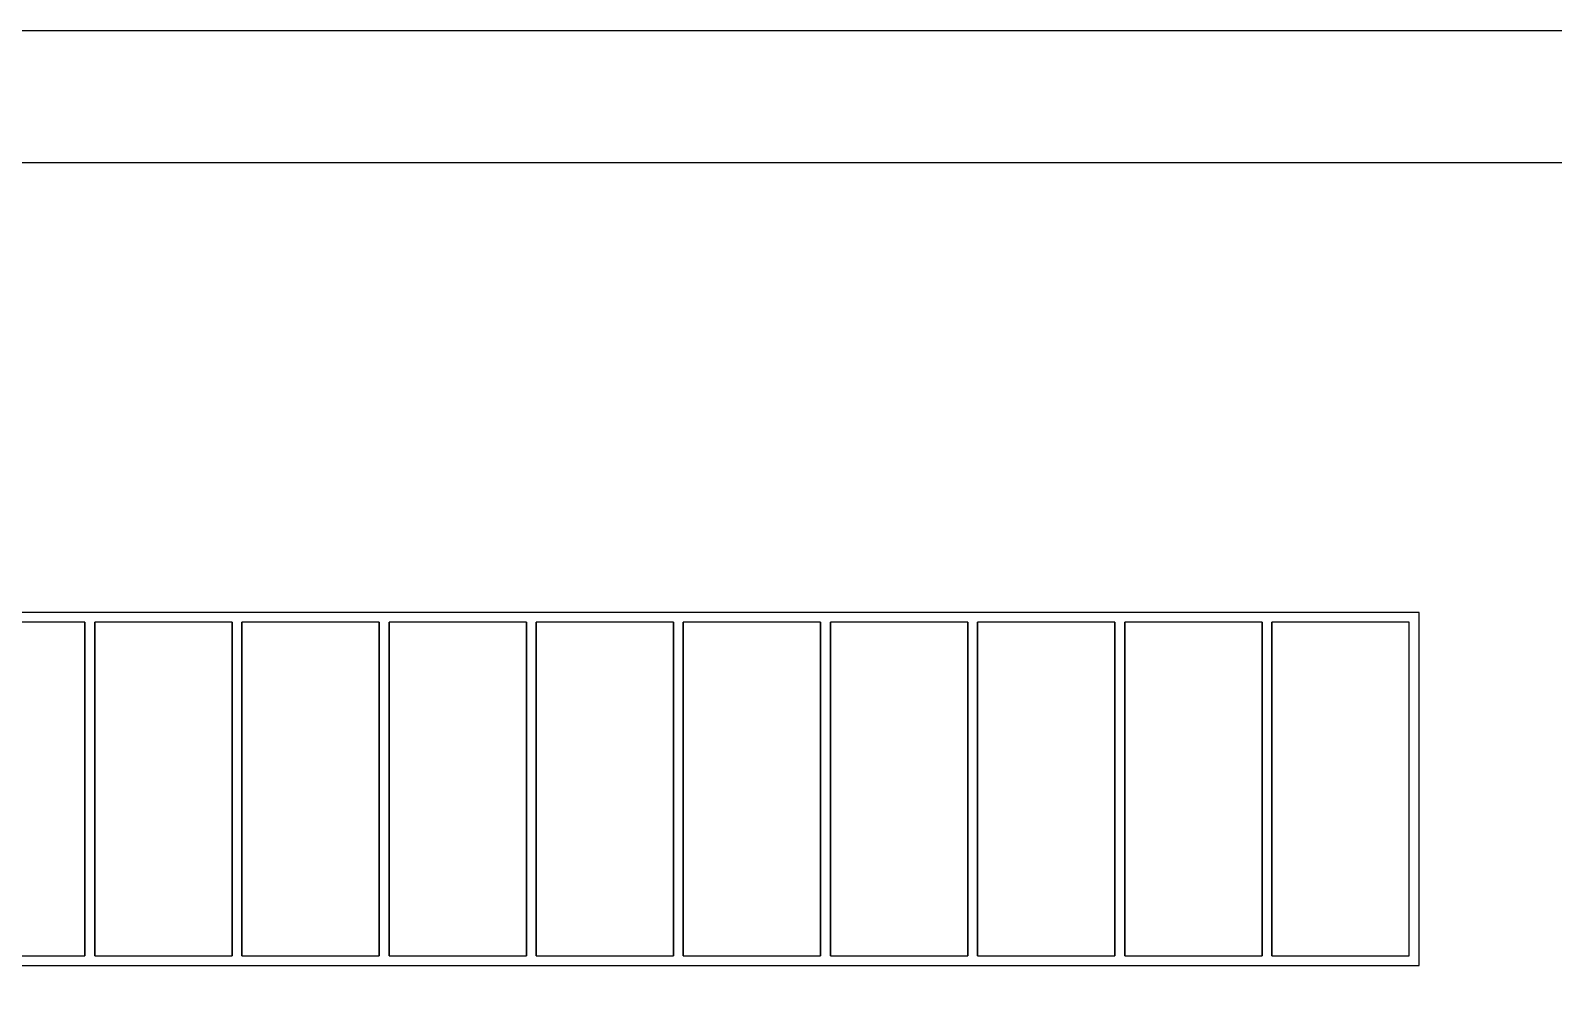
# Model space of a CAD drawing. Header units: inches. Extents: x -6210 to 141093, y -2740 to 21225.
# Drawn here: x 99956 to 100887, y 9181 to 9762 of the extents above; entities that cross this region are included whole.
import ezdxf

# ---------------------------------------------------------------- set-up
doc = ezdxf.new("R2010")
doc.units = ezdxf.units.IN
doc.header["$LTSCALE"] = 100
doc.header["$MEASUREMENT"] = 0
doc.layers.add('car area', color=53, linetype='Continuous')
doc.layers.add('SEAL', color=5, linetype='Continuous')

msp = doc.modelspace()

# ---------------------------------------------------------------- linework, layer by layer
at = {"layer": 'car area'}
for points in [[(99995.07512, 9405.43111), (99899.07512, 9405.43111)], [(100085.07512, 9405.43111), (99989.07512, 9405.43111)], [(99989.07512, 9399.43111), (99989.07512, 9195.43111)], [(99995.07512, 9195.43111), (99995.07512, 9399.43111)], [(100175.07512, 9405.43111), (100079.07512, 9405.43111)], [(100079.07512, 9399.43111), (100079.07512, 9195.43111)], [(100085.07512, 9195.43111), (100085.07512, 9399.43111)], [(100265.07512, 9405.43111), (100169.07512, 9405.43111)], [(100169.07512, 9399.43111), (100169.07512, 9195.43111)], [(100175.07512, 9195.43111), (100175.07512, 9399.43111)], [(100355.07512, 9405.43111), (100259.07512, 9405.43111)], [(100259.07512, 9399.43111), (100259.07512, 9195.43111)], [(100265.07512, 9195.43111), (100265.07512, 9399.43111)], [(100445.07512, 9405.43111), (100349.07512, 9405.43111)], [(100349.07512, 9399.43111), (100349.07512, 9195.43111)], [(100355.07512, 9195.43111), (100355.07512, 9399.43111)], [(100535.07512, 9405.43111), (100439.07512, 9405.43111)], [(100439.07512, 9399.43111), (100439.07512, 9195.43111)], [(100445.07512, 9195.43111), (100445.07512, 9399.43111)], [(100625.07512, 9405.43111), (100529.07512, 9405.43111)], [(100529.07512, 9399.43111), (100529.07512, 9195.43111)], [(100535.07512, 9195.43111), (100535.07512, 9399.43111)], [(100715.07512, 9405.43111), (100619.07512, 9405.43111)], [(100619.07512, 9399.43111), (100619.07512, 9195.43111)], [(100625.07512, 9195.43111), (100625.07512, 9399.43111)], [(100709.07512, 9189.43111), (100805.07512, 9189.43111), (100805.07512, 9405.43111), (100709.07512, 9405.43111)], [(100709.07512, 9399.43111), (100709.07512, 9195.43111)], [(100715.07512, 9195.43111), (100715.07512, 9399.43111)], [(99899.07512, 9189.43111), (99995.07512, 9189.43111)], [(99989.07512, 9189.43111), (100085.07512, 9189.43111)], [(100079.07512, 9189.43111), (100175.07512, 9189.43111)], [(100169.07512, 9189.43111), (100265.07512, 9189.43111)], [(100259.07512, 9189.43111), (100355.07512, 9189.43111)], [(100349.07512, 9189.43111), (100445.07512, 9189.43111)], [(100439.07512, 9189.43111), (100535.07512, 9189.43111)], [(100529.07512, 9189.43111), (100625.07512, 9189.43111)], [(100619.07512, 9189.43111), (100715.07512, 9189.43111)]]:
    msp.add_lwpolyline(points, dxfattribs=at)
for points in [[(99905.07512, 9399.43111), (99905.07512, 9195.43111), (99989.07512, 9195.43111), (99989.07512, 9399.43111)], [(99995.07512, 9399.43111), (99995.07512, 9195.43111), (100079.07512, 9195.43111), (100079.07512, 9399.43111)], [(100085.07512, 9399.43111), (100085.07512, 9195.43111), (100169.07512, 9195.43111), (100169.07512, 9399.43111)], [(100175.07512, 9399.43111), (100175.07512, 9195.43111), (100259.07512, 9195.43111), (100259.07512, 9399.43111)], [(100265.07512, 9399.43111), (100265.07512, 9195.43111), (100349.07512, 9195.43111), (100349.07512, 9399.43111)], [(100355.07512, 9399.43111), (100355.07512, 9195.43111), (100439.07512, 9195.43111), (100439.07512, 9399.43111)], [(100445.07512, 9399.43111), (100445.07512, 9195.43111), (100529.07512, 9195.43111), (100529.07512, 9399.43111)], [(100535.07512, 9399.43111), (100535.07512, 9195.43111), (100619.07512, 9195.43111), (100619.07512, 9399.43111)], [(100625.07512, 9399.43111), (100625.07512, 9195.43111), (100709.07512, 9195.43111), (100709.07512, 9399.43111)], [(100715.07512, 9399.43111), (100715.07512, 9195.43111), (100799.07512, 9195.43111), (100799.07512, 9399.43111)]]:
    msp.add_lwpolyline(points, close=True, dxfattribs=at)
at = {"layer": 'SEAL', "color": 1}
for points in [[(103111.71673, 9761.52009), (103111.71673, 6208.56928), (97819.70999, 6208.56928), (97819.70999, 9761.52009)], [(103030.96785, 9680.77121), (103030.96785, 6289.31816), (97900.45887, 6289.31816), (97900.45887, 9680.77121)]]:
    msp.add_lwpolyline(points, close=True, dxfattribs=at)

doc.saveas('drawing.dxf')
